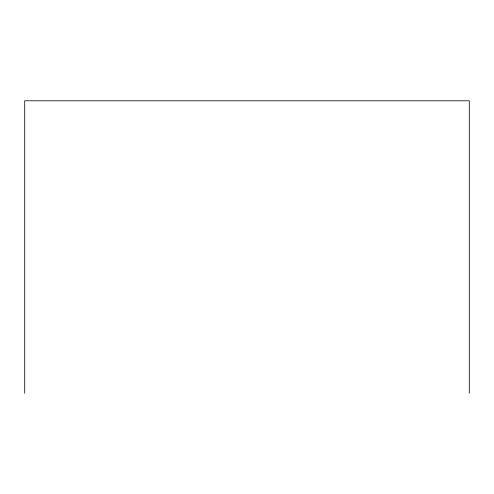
<?xml version="1.0" encoding="UTF-8"?>
<svg xmlns="http://www.w3.org/2000/svg" width="494" height="494" viewBox="0 0 494 494"><rect width="100%" height="100%" fill="white"/><g stroke="black" fill="none" stroke-linecap="round" stroke-linejoin="round"><path stroke-width="0.74" d="M469.3 393.205L469.3 100.795L24.7 100.795L24.7 393.205"/></g></svg>
